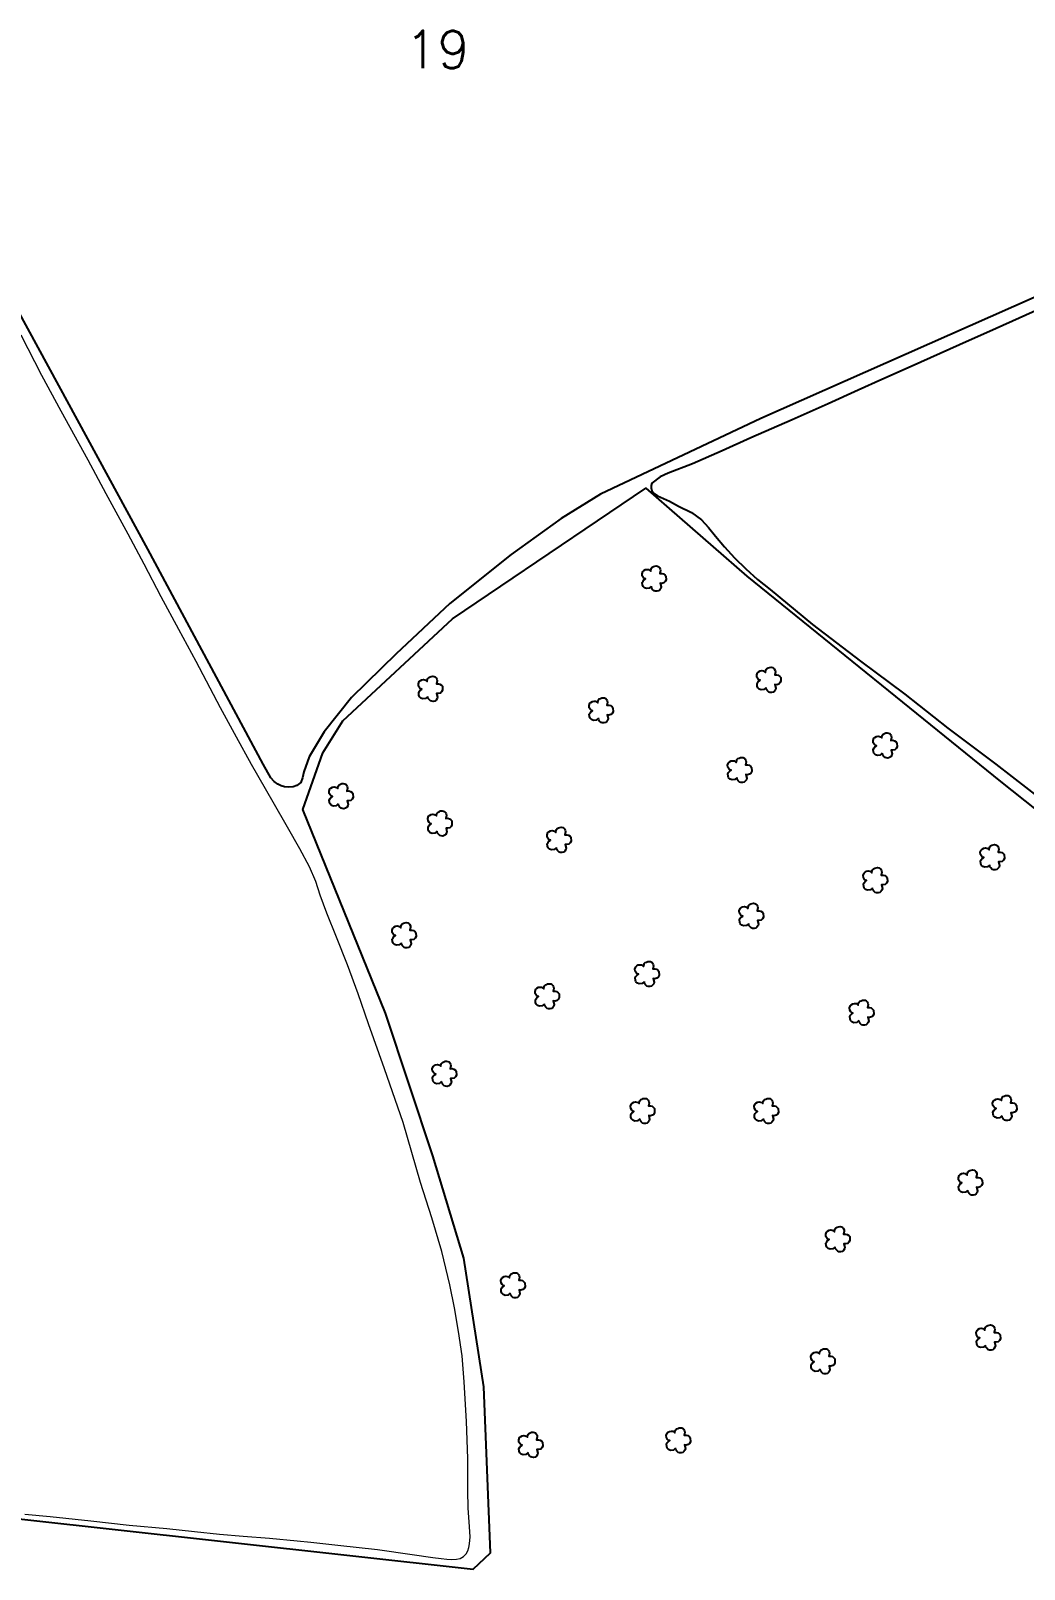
# Model space of a CAD drawing. Extents: x 734247 to 737397, y 7818810 to 7823265.
# Drawn here: x 735815 to 736332, y 7820164 to 7820964 of the extents above; entities that cross this region are included whole.
import ezdxf
from ezdxf.enums import TextEntityAlignment as Align

# ---------------------------------------------------------------- set-up
doc = ezdxf.new("R2010")
doc.units = 0
doc.header["$MEASUREMENT"] = 0
doc.linetypes.add('CONTINUO', pattern=[0])
for name, color, linetype in [('0114000129', 1, 'Continuous'), ('0114000129007', 5, 'Continuous'), ('0114000129011', 5, 'Continuous'), ('0114000129019', 5, 'Continuous'), ('_SIMBOLO ARVORE', 118, 'Continuous'), ('TEXTO_NUN_TAL', 7, 'Continuous')]:
    doc.layers.add(name, color=color, linetype=linetype)
doc.styles.add('Simplex', font='simplex.shx')

msp = doc.modelspace()

# ---------------------------------------------------------------- linework, layer by layer
at = {"layer": '0114000129'}
msp.add_lwpolyline([(735784.99, 7820192.68), (735852.66, 7820185.09), (736045.08, 7820163.82), (736054.08, 7820172.35), (736050.61, 7820258.63), (736040.16, 7820325.57), (736024.02, 7820378.75), (735999.42, 7820452.95), (735956.4, 7820558.77), (735966.92, 7820588.16), (735977.28, 7820604.89), (736034.27, 7820657.85), (736134.78, 7820725.79), (736187.38, 7820679.99), (736319.28, 7820573.27), (736494.8, 7820434.01)], dxfattribs=at)
at = {"layer": '0114000129007'}
msp.add_lwpolyline([(736353.01, 7820824.9), (736317.12, 7820808.89), (736297.93, 7820800.33), (736272.77, 7820789), (736257.56, 7820782.26), (736245.24, 7820776.76), (736229.64, 7820769.67), (736211, 7820761.39), (736189.47, 7820752.03), (736174.48, 7820745.14), (736159.07, 7820738.53), (736146.51, 7820733.55), (736142.27, 7820731.79), (736137.99, 7820728.5), (736137.58, 7820727.19), (736137.59, 7820725.91), (736137.92, 7820724.47), (736139.11, 7820723.1), (736140.83, 7820721.86), (736147.23, 7820719), (736151.91, 7820716.49), (736158.64, 7820713.14), (736163.71, 7820709.32), (736167.46, 7820705.44), (736171.11, 7820700.89), (736175.67, 7820695.35), (736180.96, 7820689.56), (736186.78, 7820683.95), (736192.92, 7820678.42), (736199.51, 7820673.17), (736221.47, 7820654.98), (736246.42, 7820635.9), (736269.51, 7820618.75), (736291.93, 7820601.07), (736316.92, 7820582.42), (736342.43, 7820562.57)], dxfattribs=at)
at = {"layer": '0114000129011', "lineweight": 0}
msp.add_lwpolyline([(735811.89, 7820192.46), (735824.99, 7820191.19), (735846.21, 7820188.96), (735866.13, 7820186.79), (735885.72, 7820184.97), (735900.16, 7820183.41), (735913.16, 7820182.06), (735925.47, 7820181.07), (735939.06, 7820179.93), (735953.48, 7820178.66), (735960.66, 7820177.84), (735974.61, 7820176.4), (735995.34, 7820174.11), (736013.33, 7820171.47), (736024.06, 7820169.99), (736028.33, 7820169.37), (736031.42, 7820168.98), (736033.99, 7820168.85), (736036.38, 7820168.98), (736038.29, 7820169.48), (736039.98, 7820170.44), (736041.36, 7820171.82), (736042.35, 7820173.35), (736042.85, 7820175.11), (736043.16, 7820176.95), (736043.52, 7820180.65), (736042.99, 7820188.45), (736042.4, 7820195.59), (736042.27, 7820204.74), (736042.3, 7820221.35), (736041.6, 7820240.68), (736040.35, 7820261.17), (736039.25, 7820274.79), (736037.46, 7820287.48), (736035.29, 7820299.78), (736032.86, 7820311.69), (736028.71, 7820328.93), (736023.48, 7820346.54), (736017.62, 7820364.81), (736008.62, 7820396.09), (735998.84, 7820424.01), (735990.68, 7820447.32), (735985.21, 7820462.95), (735979.64, 7820478.07), (735974.01, 7820492.37), (735968.98, 7820504.88), (735965.46, 7820514.2), (735963.17, 7820521.39), (735959.93, 7820529.05), (735954.86, 7820538.39), (735948.52, 7820549.56), (735941.03, 7820562.55), (735929.77, 7820582.08), (735921.91, 7820596.42), (735913.7, 7820611.6), (735901.01, 7820635.71), (735891.9, 7820652.41), (735882.71, 7820669.35), (735873.98, 7820686.23), (735865.61, 7820701.84), (735854.17, 7820722.81), (735844.84, 7820740.41), (735830.69, 7820765.82), (735820.79, 7820784.41), (735810, 7820805.27)], dxfattribs=at)
at = {"layer": '0114000129019', "elevation": 635.03}
msp.add_lwpolyline([(736401.82, 7820853.68), (736194.61, 7820762), (736111.19, 7820722.75), (736090.77, 7820710.02), (736064.75, 7820691.37), (736032.95, 7820665.87), (736004.98, 7820639.69), (735981.76, 7820616.96), (735967.56, 7820599.08), (735959.77, 7820586.23), (735957.03, 7820578.27), (735956.33, 7820575.22), (735955.34, 7820572.83), (735953.41, 7820571.2), (735951.35, 7820570.56), (735949.03, 7820570.33), (735947, 7820570.56), (735945.26, 7820571), (735943.41, 7820571.92), (735941.59, 7820573.34), (735939.84, 7820575.24), (735935.87, 7820582.37), (735875.9, 7820694.02), (735792.72, 7820846.4)], dxfattribs=at)
at = {"layer": '_SIMBOLO ARVORE', "linetype": 'CONTINUO'}
for points in [[(736137.69, 7820674.74, 0), (736136.56, 7820673.79, 0), (736135.12, 7820673.62, 0), (736134.09, 7820674.02, 0), (736133.37, 7820674.74, 0), (736133.07, 7820675.55, 0), (736132.98, 7820676.76, 0), (736133.38, 7820677.53, 0), (736133.79, 7820678.09, 0), (736134.62, 7820678.65, 0), (736134.09, 7820678.82, 0), (736133.57, 7820679.25, 0), (736132.96, 7820680.22, 0), (736132.85, 7820681.36, 0), (736133.29, 7820682.56, 0), (736133.75, 7820682.99, 0), (736134.6, 7820683.5, 0), (736135.49, 7820683.62, 0), (736136.2, 7820683.52, 0), (736136.76, 7820683.26, 0), (736137.37, 7820682.71, 0), (736137.56, 7820683.76, 0), (736137.71, 7820684.18, 0), (736138.17, 7820684.76, 0), (736138.86, 7820685.01, 0), (736139.52, 7820685.31, 0), (736140.27, 7820685.38, 0), (736140.98, 7820685.27, 0), (736141.56, 7820684.97, 0), (736141.99, 7820684.51, 0), (736142.36, 7820683.77, 0), (736142.51, 7820682.94, 0), (736142.17, 7820681.47, 0), (736143.2, 7820681.49, 0), (736144.05, 7820681.29, 0), (736144.85, 7820680.65, 0), (736145.3, 7820680.14, 0), (736145.42, 7820678.12, 0), (736144.92, 7820677.22, 0), (736144.26, 7820676.61, 0), (736143.23, 7820676.34, 0), (736142.32, 7820676.42, 0), (736142.8, 7820674.53, 0), (736142.58, 7820673.72, 0), (736142.04, 7820672.96, 0), (736141.43, 7820672.48, 0), (736140.58, 7820672.27, 0), (736139.73, 7820672.32, 0), (736139.1, 7820672.5, 0), (736138.37, 7820673.21, 0), (736137.88, 7820673.86, 0), (736137.73, 7820674.84, 0)], [(736197.38, 7820622.06, 0), (736196.24, 7820621.11, 0), (736194.8, 7820620.95, 0), (736193.78, 7820621.35, 0), (736193.05, 7820622.06, 0), (736192.75, 7820622.88, 0), (736192.67, 7820624.09, 0), (736193.06, 7820624.85, 0), (736193.48, 7820625.42, 0), (736194.3, 7820625.98, 0), (736193.78, 7820626.15, 0), (736193.26, 7820626.58, 0), (736192.65, 7820627.54, 0), (736192.53, 7820628.69, 0), (736192.98, 7820629.88, 0), (736193.44, 7820630.31, 0), (736194.28, 7820630.83, 0), (736195.17, 7820630.95, 0), (736195.88, 7820630.85, 0), (736196.44, 7820630.59, 0), (736197.06, 7820630.04, 0), (736197.24, 7820631.09, 0), (736197.4, 7820631.5, 0), (736197.86, 7820632.09, 0), (736198.54, 7820632.34, 0), (736199.21, 7820632.63, 0), (736199.96, 7820632.7, 0), (736200.67, 7820632.6, 0), (736201.25, 7820632.3, 0), (736201.67, 7820631.83, 0), (736202.05, 7820631.09, 0), (736202.2, 7820630.27, 0), (736201.86, 7820628.8, 0), (736202.88, 7820628.82, 0), (736203.73, 7820628.61, 0), (736204.54, 7820627.98, 0), (736204.98, 7820627.47, 0), (736205.1, 7820625.45, 0), (736204.61, 7820624.54, 0), (736203.95, 7820623.94, 0), (736202.91, 7820623.66, 0), (736202, 7820623.74, 0), (736202.49, 7820621.85, 0), (736202.27, 7820621.05, 0), (736201.72, 7820620.28, 0), (736201.12, 7820619.8, 0), (736200.27, 7820619.59, 0), (736199.42, 7820619.65, 0), (736198.78, 7820619.83, 0), (736198.06, 7820620.54, 0), (736197.56, 7820621.18, 0), (736197.41, 7820622.16, 0)], [(736021.42, 7820617.42, 0), (736020.29, 7820616.47, 0), (736018.85, 7820616.3, 0), (736017.82, 7820616.7, 0), (736017.1, 7820617.41, 0), (736016.8, 7820618.23, 0), (736016.71, 7820619.44, 0), (736017.11, 7820620.21, 0), (736017.52, 7820620.77, 0), (736018.35, 7820621.33, 0), (736017.82, 7820621.5, 0), (736017.3, 7820621.93, 0), (736016.69, 7820622.89, 0), (736016.58, 7820624.04, 0), (736017.02, 7820625.24, 0), (736017.49, 7820625.66, 0), (736018.33, 7820626.18, 0), (736019.22, 7820626.3, 0), (736019.93, 7820626.2, 0), (736020.49, 7820625.94, 0), (736021.1, 7820625.39, 0), (736021.29, 7820626.44, 0), (736021.44, 7820626.86, 0), (736021.9, 7820627.44, 0), (736022.59, 7820627.69, 0), (736023.25, 7820627.99, 0), (736024.01, 7820628.05, 0), (736024.71, 7820627.95, 0), (736025.29, 7820627.65, 0), (736025.72, 7820627.19, 0), (736026.1, 7820626.44, 0), (736026.24, 7820625.62, 0), (736025.9, 7820624.15, 0), (736026.93, 7820624.17, 0), (736027.78, 7820623.96, 0), (736028.58, 7820623.33, 0), (736029.03, 7820622.82, 0), (736029.15, 7820620.8, 0), (736028.65, 7820619.89, 0), (736027.99, 7820619.29, 0), (736026.96, 7820619.01, 0), (736026.05, 7820619.09, 0), (736026.53, 7820617.21, 0), (736026.31, 7820616.4, 0), (736025.77, 7820615.63, 0), (736025.17, 7820615.16, 0), (736024.31, 7820614.95, 0), (736023.47, 7820615, 0), (736022.83, 7820615.18, 0), (736022.1, 7820615.89, 0), (736021.61, 7820616.54, 0), (736021.46, 7820617.51, 0)], [(736110.14, 7820606.23, 0), (736109.01, 7820605.28, 0), (736107.57, 7820605.11, 0), (736106.54, 7820605.51, 0), (736105.82, 7820606.22, 0), (736105.52, 7820607.04, 0), (736105.43, 7820608.25, 0), (736105.83, 7820609.02, 0), (736106.24, 7820609.58, 0), (736107.07, 7820610.14, 0), (736106.54, 7820610.31, 0), (736106.02, 7820610.74, 0), (736105.41, 7820611.7, 0), (736105.3, 7820612.85, 0), (736105.74, 7820614.05, 0), (736106.2, 7820614.47, 0), (736107.05, 7820614.99, 0), (736107.94, 7820615.11, 0), (736108.65, 7820615.01, 0), (736109.21, 7820614.75, 0), (736109.82, 7820614.2, 0), (736110.01, 7820615.25, 0), (736110.16, 7820615.67, 0), (736110.62, 7820616.25, 0), (736111.31, 7820616.5, 0), (736111.97, 7820616.8, 0), (736112.72, 7820616.86, 0), (736113.43, 7820616.76, 0), (736114.01, 7820616.46, 0), (736114.44, 7820616, 0), (736114.81, 7820615.25, 0), (736114.96, 7820614.43, 0), (736114.62, 7820612.96, 0), (736115.65, 7820612.98, 0), (736116.5, 7820612.77, 0), (736117.3, 7820612.14, 0), (736117.75, 7820611.63, 0), (736117.87, 7820609.61, 0), (736117.37, 7820608.7, 0), (736116.71, 7820608.1, 0), (736115.68, 7820607.82, 0), (736114.77, 7820607.9, 0), (736115.25, 7820606.02, 0), (736115.03, 7820605.21, 0), (736114.48, 7820604.44, 0), (736113.88, 7820603.97, 0), (736113.03, 7820603.76, 0), (736112.18, 7820603.81, 0), (736111.55, 7820603.99, 0), (736110.82, 7820604.7, 0), (736110.33, 7820605.35, 0), (736110.18, 7820606.32, 0)], [(736257.84, 7820587.98, 0), (736256.7, 7820587.03, 0), (736255.26, 7820586.86, 0), (736254.24, 7820587.26, 0), (736253.51, 7820587.98, 0), (736253.21, 7820588.8, 0), (736253.13, 7820590.01, 0), (736253.52, 7820590.77, 0), (736253.94, 7820591.34, 0), (736254.76, 7820591.9, 0), (736254.24, 7820592.07, 0), (736253.72, 7820592.49, 0), (736253.11, 7820593.46, 0), (736253, 7820594.61, 0), (736253.44, 7820595.8, 0), (736253.9, 7820596.23, 0), (736254.75, 7820596.74, 0), (736255.63, 7820596.86, 0), (736256.34, 7820596.76, 0), (736256.9, 7820596.5, 0), (736257.52, 7820595.95, 0), (736257.7, 7820597, 0), (736257.86, 7820597.42, 0), (736258.32, 7820598, 0), (736259, 7820598.25, 0), (736259.67, 7820598.55, 0), (736260.42, 7820598.62, 0), (736261.13, 7820598.52, 0), (736261.71, 7820598.21, 0), (736262.13, 7820597.75, 0), (736262.51, 7820597.01, 0), (736262.66, 7820596.19, 0), (736262.32, 7820594.72, 0), (736263.34, 7820594.73, 0), (736264.2, 7820594.53, 0), (736265, 7820593.89, 0), (736265.44, 7820593.39, 0), (736265.56, 7820591.36, 0), (736265.07, 7820590.46, 0), (736264.41, 7820589.86, 0), (736263.37, 7820589.58, 0), (736262.46, 7820589.66, 0), (736262.95, 7820587.77, 0), (736262.73, 7820586.97, 0), (736262.18, 7820586.2, 0), (736261.58, 7820585.72, 0), (736260.73, 7820585.51, 0), (736259.88, 7820585.56, 0), (736259.24, 7820585.74, 0), (736258.52, 7820586.46, 0), (736258.02, 7820587.1, 0), (736257.87, 7820588.08, 0)], [(736182.23, 7820575.24, 0), (736181.09, 7820574.29, 0), (736179.66, 7820574.13, 0), (736178.63, 7820574.52, 0), (736177.9, 7820575.24, 0), (736177.6, 7820576.06, 0), (736177.52, 7820577.27, 0), (736177.91, 7820578.03, 0), (736178.33, 7820578.6, 0), (736179.16, 7820579.16, 0), (736178.63, 7820579.33, 0), (736178.11, 7820579.76, 0), (736177.5, 7820580.72, 0), (736177.39, 7820581.87, 0), (736177.83, 7820583.06, 0), (736178.29, 7820583.49, 0), (736179.14, 7820584.01, 0), (736180.02, 7820584.12, 0), (736180.73, 7820584.02, 0), (736181.29, 7820583.76, 0), (736181.91, 7820583.21, 0), (736182.09, 7820584.26, 0), (736182.25, 7820584.68, 0), (736182.71, 7820585.26, 0), (736183.39, 7820585.51, 0), (736184.06, 7820585.81, 0), (736184.81, 7820585.88, 0), (736185.52, 7820585.78, 0), (736186.1, 7820585.47, 0), (736186.53, 7820585.01, 0), (736186.9, 7820584.27, 0), (736187.05, 7820583.45, 0), (736186.71, 7820581.98, 0), (736187.74, 7820581.99, 0), (736188.59, 7820581.79, 0), (736189.39, 7820581.15, 0), (736189.83, 7820580.65, 0), (736189.95, 7820578.62, 0), (736189.46, 7820577.72, 0), (736188.8, 7820577.12, 0), (736187.76, 7820576.84, 0), (736186.85, 7820576.92, 0), (736187.34, 7820575.03, 0), (736187.12, 7820574.23, 0), (736186.57, 7820573.46, 0), (736185.97, 7820572.98, 0), (736185.12, 7820572.77, 0), (736184.27, 7820572.82, 0), (736183.64, 7820573, 0), (736182.91, 7820573.72, 0), (736182.41, 7820574.36, 0), (736182.26, 7820575.34, 0)], [(735974.91, 7820561.64, 0), (735973.78, 7820560.69, 0), (735972.34, 7820560.53, 0), (735971.32, 7820560.93, 0), (735970.59, 7820561.64, 0), (735970.29, 7820562.46, 0), (735970.21, 7820563.67, 0), (735970.6, 7820564.43, 0), (735971.01, 7820565, 0), (735971.84, 7820565.56, 0), (735971.31, 7820565.73, 0), (735970.79, 7820566.16, 0), (735970.18, 7820567.12, 0), (735970.07, 7820568.27, 0), (735970.51, 7820569.46, 0), (735970.98, 7820569.89, 0), (735971.82, 7820570.41, 0), (735972.71, 7820570.53, 0), (735973.42, 7820570.42, 0), (735973.98, 7820570.17, 0), (735974.6, 7820569.62, 0), (735974.78, 7820570.67, 0), (735974.94, 7820571.08, 0), (735975.4, 7820571.67, 0), (735976.08, 7820571.92, 0), (735976.75, 7820572.21, 0), (735977.5, 7820572.28, 0), (735978.21, 7820572.18, 0), (735978.78, 7820571.88, 0), (735979.21, 7820571.41, 0), (735979.59, 7820570.67, 0), (735979.73, 7820569.85, 0), (735979.39, 7820568.38, 0), (735980.42, 7820568.4, 0), (735981.27, 7820568.19, 0), (735982.07, 7820567.56, 0), (735982.52, 7820567.05, 0), (735982.64, 7820565.03, 0), (735982.14, 7820564.12, 0), (735981.49, 7820563.52, 0), (735980.45, 7820563.24, 0), (735979.54, 7820563.32, 0), (735980.03, 7820561.43, 0), (735979.8, 7820560.63, 0), (735979.26, 7820559.86, 0), (735978.66, 7820559.38, 0), (735977.8, 7820559.17, 0), (735976.96, 7820559.22, 0), (735976.32, 7820559.41, 0), (735975.59, 7820560.12, 0), (735975.1, 7820560.76, 0), (735974.95, 7820561.74, 0)], [(736026.29, 7820547.43, 0), (736025.16, 7820546.48, 0), (736023.72, 7820546.32, 0), (736022.69, 7820546.72, 0), (736021.97, 7820547.43, 0), (736021.66, 7820548.25, 0), (736021.58, 7820549.46, 0), (736021.98, 7820550.22, 0), (736022.39, 7820550.79, 0), (736023.22, 7820551.35, 0), (736022.69, 7820551.52, 0), (736022.17, 7820551.95, 0), (736021.56, 7820552.91, 0), (736021.45, 7820554.06, 0), (736021.89, 7820555.25, 0), (736022.35, 7820555.68, 0), (736023.2, 7820556.2, 0), (736024.09, 7820556.32, 0), (736024.8, 7820556.21, 0), (736025.36, 7820555.95, 0), (736025.97, 7820555.41, 0), (736026.16, 7820556.45, 0), (736026.31, 7820556.87, 0), (736026.77, 7820557.45, 0), (736027.46, 7820557.71, 0), (736028.12, 7820558, 0), (736028.87, 7820558.07, 0), (736029.58, 7820557.97, 0), (736030.16, 7820557.66, 0), (736030.59, 7820557.2, 0), (736030.96, 7820556.46, 0), (736031.11, 7820555.64, 0), (736030.77, 7820554.17, 0), (736031.8, 7820554.19, 0), (736032.65, 7820553.98, 0), (736033.45, 7820553.35, 0), (736033.9, 7820552.84, 0), (736034.02, 7820550.82, 0), (736033.52, 7820549.91, 0), (736032.86, 7820549.31, 0), (736031.83, 7820549.03, 0), (736030.92, 7820549.11, 0), (736031.4, 7820547.22, 0), (736031.18, 7820546.42, 0), (736030.63, 7820545.65, 0), (736030.03, 7820545.17, 0), (736029.18, 7820544.96, 0), (736028.33, 7820545.01, 0), (736027.7, 7820545.19, 0), (736026.97, 7820545.91, 0), (736026.48, 7820546.55, 0), (736026.32, 7820547.53, 0)], [(736088.3, 7820538.91, 0), (736087.17, 7820537.96, 0), (736085.73, 7820537.8, 0), (736084.7, 7820538.19, 0), (736083.98, 7820538.91, 0), (736083.68, 7820539.73, 0), (736083.59, 7820540.94, 0), (736083.99, 7820541.7, 0), (736084.4, 7820542.27, 0), (736085.23, 7820542.83, 0), (736084.7, 7820543, 0), (736084.18, 7820543.43, 0), (736083.57, 7820544.39, 0), (736083.46, 7820545.54, 0), (736083.9, 7820546.73, 0), (736084.36, 7820547.16, 0), (736085.21, 7820547.68, 0), (736086.1, 7820547.79, 0), (736086.81, 7820547.69, 0), (736087.37, 7820547.43, 0), (736087.98, 7820546.88, 0), (736088.17, 7820547.93, 0), (736088.32, 7820548.35, 0), (736088.78, 7820548.93, 0), (736089.47, 7820549.18, 0), (736090.13, 7820549.48, 0), (736090.88, 7820549.55, 0), (736091.59, 7820549.45, 0), (736092.17, 7820549.14, 0), (736092.6, 7820548.68, 0), (736092.97, 7820547.94, 0), (736093.12, 7820547.12, 0), (736092.78, 7820545.65, 0), (736093.81, 7820545.66, 0), (736094.66, 7820545.46, 0), (736095.46, 7820544.82, 0), (736095.91, 7820544.32, 0), (736096.03, 7820542.29, 0), (736095.53, 7820541.39, 0), (736094.87, 7820540.79, 0), (736093.84, 7820540.51, 0), (736092.93, 7820540.59, 0), (736093.41, 7820538.7, 0), (736093.19, 7820537.9, 0), (736092.64, 7820537.13, 0), (736092.04, 7820536.65, 0), (736091.19, 7820536.44, 0), (736090.34, 7820536.49, 0), (736089.71, 7820536.67, 0), (736088.98, 7820537.39, 0), (736088.49, 7820538.03, 0), (736088.34, 7820539.01, 0)], [(736313.64, 7820529.89, 0), (736312.51, 7820528.93, 0), (736311.07, 7820528.77, 0), (736310.05, 7820529.17, 0), (736309.32, 7820529.88, 0), (736309.02, 7820530.7, 0), (736308.94, 7820531.91, 0), (736309.33, 7820532.67, 0), (736309.74, 7820533.24, 0), (736310.57, 7820533.8, 0), (736310.05, 7820533.97, 0), (736309.53, 7820534.4, 0), (736308.91, 7820535.36, 0), (736308.8, 7820536.51, 0), (736309.25, 7820537.7, 0), (736309.71, 7820538.13, 0), (736310.55, 7820538.65, 0), (736311.44, 7820538.77, 0), (736312.15, 7820538.67, 0), (736312.71, 7820538.41, 0), (736313.33, 7820537.86, 0), (736313.51, 7820538.91, 0), (736313.67, 7820539.32, 0), (736314.13, 7820539.91, 0), (736314.81, 7820540.16, 0), (736315.48, 7820540.45, 0), (736316.23, 7820540.52, 0), (736316.94, 7820540.42, 0), (736317.52, 7820540.12, 0), (736317.94, 7820539.65, 0), (736318.32, 7820538.91, 0), (736318.47, 7820538.09, 0), (736318.13, 7820536.62, 0), (736319.15, 7820536.64, 0), (736320, 7820536.43, 0), (736320.81, 7820535.8, 0), (736321.25, 7820535.29, 0), (736321.37, 7820533.27, 0), (736320.88, 7820532.36, 0), (736320.22, 7820531.76, 0), (736319.18, 7820531.48, 0), (736318.27, 7820531.56, 0), (736318.76, 7820529.68, 0), (736318.54, 7820528.87, 0), (736317.99, 7820528.1, 0), (736317.39, 7820527.62, 0), (736316.54, 7820527.41, 0), (736315.69, 7820527.47, 0), (736315.05, 7820527.65, 0), (736314.33, 7820528.36, 0), (736313.83, 7820529, 0), (736313.68, 7820529.98, 0)], [(736252.76, 7820517.92, 0), (736251.63, 7820516.97, 0), (736250.19, 7820516.8, 0), (736249.17, 7820517.2, 0), (736248.44, 7820517.92, 0), (736248.14, 7820518.74, 0), (736248.06, 7820519.95, 0), (736248.45, 7820520.71, 0), (736248.86, 7820521.27, 0), (736249.69, 7820521.84, 0), (736249.16, 7820522, 0), (736248.65, 7820522.43, 0), (736248.03, 7820523.4, 0), (736247.92, 7820524.54, 0), (736248.36, 7820525.74, 0), (736248.83, 7820526.17, 0), (736249.67, 7820526.68, 0), (736250.56, 7820526.8, 0), (736251.27, 7820526.7, 0), (736251.83, 7820526.44, 0), (736252.45, 7820525.89, 0), (736252.63, 7820526.94, 0), (736252.79, 7820527.36, 0), (736253.25, 7820527.94, 0), (736253.93, 7820528.19, 0), (736254.6, 7820528.49, 0), (736255.35, 7820528.56, 0), (736256.06, 7820528.46, 0), (736256.63, 7820528.15, 0), (736257.06, 7820527.69, 0), (736257.44, 7820526.95, 0), (736257.58, 7820526.12, 0), (736257.24, 7820524.66, 0), (736258.27, 7820524.67, 0), (736259.12, 7820524.47, 0), (736259.93, 7820523.83, 0), (736260.37, 7820523.32, 0), (736260.49, 7820521.3, 0), (736259.99, 7820520.4, 0), (736259.34, 7820519.8, 0), (736258.3, 7820519.52, 0), (736257.39, 7820519.6, 0), (736257.88, 7820517.71, 0), (736257.65, 7820516.91, 0), (736257.11, 7820516.14, 0), (736256.51, 7820515.66, 0), (736255.65, 7820515.45, 0), (736254.81, 7820515.5, 0), (736254.17, 7820515.68, 0), (736253.45, 7820516.4, 0), (736252.95, 7820517.04, 0), (736252.8, 7820518.02, 0)], [(736188.29, 7820499.41, 0), (736187.16, 7820498.46, 0), (736185.72, 7820498.29, 0), (736184.7, 7820498.69, 0), (736183.97, 7820499.4, 0), (736183.67, 7820500.22, 0), (736183.59, 7820501.43, 0), (736183.98, 7820502.2, 0), (736184.39, 7820502.76, 0), (736185.22, 7820503.32, 0), (736184.69, 7820503.49, 0), (736184.17, 7820503.92, 0), (736183.56, 7820504.88, 0), (736183.45, 7820506.03, 0), (736183.89, 7820507.23, 0), (736184.36, 7820507.65, 0), (736185.2, 7820508.17, 0), (736186.09, 7820508.29, 0), (736186.8, 7820508.19, 0), (736187.36, 7820507.93, 0), (736187.97, 7820507.38, 0), (736188.16, 7820508.43, 0), (736188.32, 7820508.85, 0), (736188.77, 7820509.43, 0), (736189.46, 7820509.68, 0), (736190.13, 7820509.98, 0), (736190.88, 7820510.04, 0), (736191.59, 7820509.94, 0), (736192.16, 7820509.64, 0), (736192.59, 7820509.18, 0), (736192.97, 7820508.43, 0), (736193.11, 7820507.61, 0), (736192.77, 7820506.14, 0), (736193.8, 7820506.16, 0), (736194.65, 7820505.95, 0), (736195.45, 7820505.32, 0), (736195.9, 7820504.81, 0), (736196.02, 7820502.79, 0), (736195.52, 7820501.88, 0), (736194.86, 7820501.28, 0), (736193.83, 7820501, 0), (736192.92, 7820501.08, 0), (736193.4, 7820499.2, 0), (736193.18, 7820498.39, 0), (736192.64, 7820497.62, 0), (736192.04, 7820497.15, 0), (736191.18, 7820496.94, 0), (736190.34, 7820496.99, 0), (736189.7, 7820497.17, 0), (736188.97, 7820497.88, 0), (736188.48, 7820498.53, 0), (736188.33, 7820499.5, 0)], [(736007.69, 7820489.34, 0), (736006.55, 7820488.39, 0), (736005.12, 7820488.22, 0), (736004.09, 7820488.62, 0), (736003.36, 7820489.33, 0), (736003.06, 7820490.15, 0), (736002.98, 7820491.36, 0), (736003.37, 7820492.13, 0), (736003.79, 7820492.69, 0), (736004.61, 7820493.25, 0), (736004.09, 7820493.42, 0), (736003.57, 7820493.85, 0), (736002.96, 7820494.81, 0), (736002.85, 7820495.96, 0), (736003.29, 7820497.16, 0), (736003.75, 7820497.58, 0), (736004.6, 7820498.1, 0), (736005.48, 7820498.22, 0), (736006.19, 7820498.12, 0), (736006.75, 7820497.86, 0), (736007.37, 7820497.31, 0), (736007.55, 7820498.36, 0), (736007.71, 7820498.78, 0), (736008.17, 7820499.36, 0), (736008.85, 7820499.61, 0), (736009.52, 7820499.91, 0), (736010.27, 7820499.97, 0), (736010.98, 7820499.87, 0), (736011.56, 7820499.57, 0), (736011.99, 7820499.11, 0), (736012.36, 7820498.36, 0), (736012.51, 7820497.54, 0), (736012.17, 7820496.07, 0), (736013.2, 7820496.09, 0), (736014.05, 7820495.88, 0), (736014.85, 7820495.25, 0), (736015.29, 7820494.74, 0), (736015.41, 7820492.72, 0), (736014.92, 7820491.81, 0), (736014.26, 7820491.21, 0), (736013.22, 7820490.93, 0), (736012.31, 7820491.01, 0), (736012.8, 7820489.13, 0), (736012.58, 7820488.32, 0), (736012.03, 7820487.55, 0), (736011.43, 7820487.08, 0), (736010.58, 7820486.87, 0), (736009.73, 7820486.92, 0), (736009.1, 7820487.1, 0), (736008.37, 7820487.81, 0), (736007.87, 7820488.46, 0), (736007.72, 7820489.43, 0)], [(736134.03, 7820469.2, 0), (736132.9, 7820468.25, 0), (736131.46, 7820468.08, 0), (736130.44, 7820468.48, 0), (736129.71, 7820469.19, 0), (736129.41, 7820470.01, 0), (736129.33, 7820471.22, 0), (736129.72, 7820471.99, 0), (736130.13, 7820472.55, 0), (736130.96, 7820473.11, 0), (736130.43, 7820473.28, 0), (736129.91, 7820473.71, 0), (736129.3, 7820474.67, 0), (736129.19, 7820475.82, 0), (736129.63, 7820477.02, 0), (736130.1, 7820477.44, 0), (736130.94, 7820477.96, 0), (736131.83, 7820478.08, 0), (736132.54, 7820477.98, 0), (736133.1, 7820477.72, 0), (736133.71, 7820477.17, 0), (736133.9, 7820478.22, 0), (736134.06, 7820478.64, 0), (736134.52, 7820479.22, 0), (736135.2, 7820479.47, 0), (736135.87, 7820479.77, 0), (736136.62, 7820479.83, 0), (736137.33, 7820479.73, 0), (736137.9, 7820479.43, 0), (736138.33, 7820478.97, 0), (736138.71, 7820478.22, 0), (736138.85, 7820477.4, 0), (736138.51, 7820475.93, 0), (736139.54, 7820475.95, 0), (736140.39, 7820475.74, 0), (736141.19, 7820475.11, 0), (736141.64, 7820474.6, 0), (736141.76, 7820472.58, 0), (736141.26, 7820471.67, 0), (736140.61, 7820471.07, 0), (736139.57, 7820470.79, 0), (736138.66, 7820470.87, 0), (736139.15, 7820468.99, 0), (736138.92, 7820468.18, 0), (736138.38, 7820467.41, 0), (736137.78, 7820466.94, 0), (736136.92, 7820466.73, 0), (736136.08, 7820466.78, 0), (736135.44, 7820466.96, 0), (736134.71, 7820467.67, 0), (736134.22, 7820468.32, 0), (736134.07, 7820469.29, 0)], [(736082.1, 7820457.58, 0), (736080.97, 7820456.63, 0), (736079.53, 7820456.46, 0), (736078.5, 7820456.86, 0), (736077.77, 7820457.57, 0), (736077.47, 7820458.39, 0), (736077.39, 7820459.6, 0), (736077.79, 7820460.37, 0), (736078.2, 7820460.93, 0), (736079.03, 7820461.49, 0), (736078.5, 7820461.66, 0), (736077.98, 7820462.09, 0), (736077.37, 7820463.05, 0), (736077.26, 7820464.2, 0), (736077.7, 7820465.4, 0), (736078.16, 7820465.82, 0), (736079.01, 7820466.34, 0), (736079.9, 7820466.46, 0), (736080.61, 7820466.36, 0), (736081.17, 7820466.1, 0), (736081.78, 7820465.55, 0), (736081.97, 7820466.6, 0), (736082.12, 7820467.02, 0), (736082.58, 7820467.6, 0), (736083.27, 7820467.85, 0), (736083.93, 7820468.15, 0), (736084.68, 7820468.21, 0), (736085.39, 7820468.11, 0), (736085.97, 7820467.81, 0), (736086.4, 7820467.35, 0), (736086.77, 7820466.61, 0), (736086.92, 7820465.78, 0), (736086.58, 7820464.31, 0), (736087.61, 7820464.33, 0), (736088.46, 7820464.12, 0), (736089.26, 7820463.49, 0), (736089.71, 7820462.98, 0), (736089.83, 7820460.96, 0), (736089.33, 7820460.05, 0), (736088.67, 7820459.45, 0), (736087.64, 7820459.18, 0), (736086.73, 7820459.26, 0), (736087.21, 7820457.37, 0), (736086.99, 7820456.56, 0), (736086.44, 7820455.79, 0), (736085.84, 7820455.32, 0), (736084.99, 7820455.11, 0), (736084.14, 7820455.16, 0), (736083.51, 7820455.34, 0), (736082.78, 7820456.05, 0), (736082.29, 7820456.7, 0), (736082.13, 7820457.67, 0)], [(736245.65, 7820449.06, 0), (736244.52, 7820448.11, 0), (736243.08, 7820447.94, 0), (736242.05, 7820448.34, 0), (736241.33, 7820449.05, 0), (736241.03, 7820449.87, 0), (736240.95, 7820451.08, 0), (736241.34, 7820451.85, 0), (736241.75, 7820452.41, 0), (736242.58, 7820452.97, 0), (736242.05, 7820453.14, 0), (736241.53, 7820453.57, 0), (736240.92, 7820454.53, 0), (736240.81, 7820455.68, 0), (736241.25, 7820456.87, 0), (736241.72, 7820457.3, 0), (736242.56, 7820457.82, 0), (736243.45, 7820457.94, 0), (736244.16, 7820457.84, 0), (736244.72, 7820457.58, 0), (736245.33, 7820457.03, 0), (736245.52, 7820458.08, 0), (736245.67, 7820458.5, 0), (736246.13, 7820459.08, 0), (736246.82, 7820459.33, 0), (736247.48, 7820459.63, 0), (736248.24, 7820459.69, 0), (736248.95, 7820459.59, 0), (736249.52, 7820459.29, 0), (736249.95, 7820458.83, 0), (736250.33, 7820458.08, 0), (736250.47, 7820457.26, 0), (736250.13, 7820455.79, 0), (736251.16, 7820455.81, 0), (736252.01, 7820455.6, 0), (736252.81, 7820454.97, 0), (736253.26, 7820454.46, 0), (736253.38, 7820452.44, 0), (736252.88, 7820451.53, 0), (736252.22, 7820450.93, 0), (736251.19, 7820450.65, 0), (736250.28, 7820450.73, 0), (736250.76, 7820448.85, 0), (736250.54, 7820448.04, 0), (736250, 7820447.27, 0), (736249.4, 7820446.8, 0), (736248.54, 7820446.59, 0), (736247.7, 7820446.64, 0), (736247.06, 7820446.82, 0), (736246.33, 7820447.53, 0), (736245.84, 7820448.18, 0), (736245.69, 7820449.15, 0)], [(736028.61, 7820417.3, 0), (736027.48, 7820416.35, 0), (736026.04, 7820416.18, 0), (736025.02, 7820416.58, 0), (736024.29, 7820417.29, 0), (736023.99, 7820418.11, 0), (736023.91, 7820419.32, 0), (736024.3, 7820420.09, 0), (736024.71, 7820420.65, 0), (736025.54, 7820421.21, 0), (736025.02, 7820421.38, 0), (736024.5, 7820421.81, 0), (736023.88, 7820422.77, 0), (736023.77, 7820423.92, 0), (736024.22, 7820425.12, 0), (736024.68, 7820425.54, 0), (736025.52, 7820426.06, 0), (736026.41, 7820426.18, 0), (736027.12, 7820426.08, 0), (736027.68, 7820425.82, 0), (736028.3, 7820425.27, 0), (736028.48, 7820426.32, 0), (736028.64, 7820426.74, 0), (736029.1, 7820427.32, 0), (736029.78, 7820427.57, 0), (736030.45, 7820427.87, 0), (736031.2, 7820427.93, 0), (736031.91, 7820427.83, 0), (736032.49, 7820427.53, 0), (736032.91, 7820427.07, 0), (736033.29, 7820426.33, 0), (736033.44, 7820425.5, 0), (736033.1, 7820424.03, 0), (736034.12, 7820424.05, 0), (736034.97, 7820423.84, 0), (736035.78, 7820423.21, 0), (736036.22, 7820422.7, 0), (736036.34, 7820420.68, 0), (736035.85, 7820419.77, 0), (736035.19, 7820419.17, 0), (736034.15, 7820418.9, 0), (736033.24, 7820418.98, 0), (736033.73, 7820417.09, 0), (736033.51, 7820416.28, 0), (736032.96, 7820415.51, 0), (736032.36, 7820415.04, 0), (736031.51, 7820414.83, 0), (736030.66, 7820414.88, 0), (736030.02, 7820415.06, 0), (736029.3, 7820415.77, 0), (736028.8, 7820416.42, 0), (736028.65, 7820417.39, 0)], [(736131.71, 7820397.93, 0), (736130.57, 7820396.98, 0), (736129.14, 7820396.82, 0), (736128.11, 7820397.21, 0), (736127.38, 7820397.93, 0), (736127.08, 7820398.75, 0), (736127, 7820399.96, 0), (736127.39, 7820400.72, 0), (736127.81, 7820401.29, 0), (736128.64, 7820401.85, 0), (736128.11, 7820402.02, 0), (736127.59, 7820402.44, 0), (736126.98, 7820403.41, 0), (736126.87, 7820404.56, 0), (736127.31, 7820405.75, 0), (736127.77, 7820406.18, 0), (736128.62, 7820406.69, 0), (736129.5, 7820406.81, 0), (736130.21, 7820406.71, 0), (736130.77, 7820406.45, 0), (736131.39, 7820405.9, 0), (736131.57, 7820406.95, 0), (736131.73, 7820407.37, 0), (736132.19, 7820407.95, 0), (736132.87, 7820408.2, 0), (736133.54, 7820408.5, 0), (736134.29, 7820408.57, 0), (736135, 7820408.47, 0), (736135.58, 7820408.16, 0), (736136.01, 7820407.7, 0), (736136.38, 7820406.96, 0), (736136.53, 7820406.14, 0), (736136.19, 7820404.67, 0), (736137.22, 7820404.68, 0), (736138.07, 7820404.48, 0), (736138.87, 7820403.84, 0), (736139.31, 7820403.34, 0), (736139.43, 7820401.31, 0), (736138.94, 7820400.41, 0), (736138.28, 7820399.81, 0), (736137.24, 7820399.53, 0), (736136.34, 7820399.61, 0), (736136.82, 7820397.72, 0), (736136.6, 7820396.92, 0), (736136.05, 7820396.15, 0), (736135.45, 7820395.67, 0), (736134.6, 7820395.46, 0), (736133.75, 7820395.51, 0), (736133.12, 7820395.69, 0), (736132.39, 7820396.41, 0), (736131.89, 7820397.05, 0), (736131.74, 7820398.03, 0)], [(736196.04, 7820397.93, 0), (736194.91, 7820396.98, 0), (736193.47, 7820396.82, 0), (736192.45, 7820397.21, 0), (736191.72, 7820397.93, 0), (736191.42, 7820398.75, 0), (736191.34, 7820399.96, 0), (736191.73, 7820400.72, 0), (736192.14, 7820401.29, 0), (736192.97, 7820401.85, 0), (736192.44, 7820402.02, 0), (736191.92, 7820402.44, 0), (736191.31, 7820403.41, 0), (736191.2, 7820404.56, 0), (736191.64, 7820405.75, 0), (736192.11, 7820406.18, 0), (736192.95, 7820406.69, 0), (736193.84, 7820406.81, 0), (736194.55, 7820406.71, 0), (736195.11, 7820406.45, 0), (736195.73, 7820405.9, 0), (736195.91, 7820406.95, 0), (736196.07, 7820407.37, 0), (736196.53, 7820407.95, 0), (736197.21, 7820408.2, 0), (736197.88, 7820408.5, 0), (736198.63, 7820408.57, 0), (736199.34, 7820408.47, 0), (736199.91, 7820408.16, 0), (736200.34, 7820407.7, 0), (736200.72, 7820406.96, 0), (736200.86, 7820406.14, 0), (736200.52, 7820404.67, 0), (736201.55, 7820404.68, 0), (736202.4, 7820404.48, 0), (736203.2, 7820403.84, 0), (736203.65, 7820403.34, 0), (736203.77, 7820401.31, 0), (736203.27, 7820400.41, 0), (736202.62, 7820399.81, 0), (736201.58, 7820399.53, 0), (736200.67, 7820399.61, 0), (736201.16, 7820397.72, 0), (736200.93, 7820396.92, 0), (736200.39, 7820396.15, 0), (736199.79, 7820395.67, 0), (736198.93, 7820395.46, 0), (736198.09, 7820395.51, 0), (736197.45, 7820395.69, 0), (736196.72, 7820396.41, 0), (736196.23, 7820397.05, 0), (736196.08, 7820398.03, 0)], [(736320.06, 7820399.48, 0), (736318.93, 7820398.53, 0), (736317.49, 7820398.36, 0), (736316.47, 7820398.76, 0), (736315.74, 7820399.48, 0), (736315.44, 7820400.3, 0), (736315.36, 7820401.51, 0), (736315.75, 7820402.27, 0), (736316.16, 7820402.83, 0), (736316.99, 7820403.4, 0), (736316.47, 7820403.56, 0), (736315.95, 7820403.99, 0), (736315.33, 7820404.96, 0), (736315.22, 7820406.1, 0), (736315.66, 7820407.3, 0), (736316.13, 7820407.73, 0), (736316.97, 7820408.24, 0), (736317.86, 7820408.36, 0), (736318.57, 7820408.26, 0), (736319.13, 7820408, 0), (736319.75, 7820407.45, 0), (736319.93, 7820408.5, 0), (736320.09, 7820408.92, 0), (736320.55, 7820409.5, 0), (736321.23, 7820409.75, 0), (736321.9, 7820410.05, 0), (736322.65, 7820410.12, 0), (736323.36, 7820410.02, 0), (736323.93, 7820409.71, 0), (736324.36, 7820409.25, 0), (736324.74, 7820408.51, 0), (736324.88, 7820407.68, 0), (736324.54, 7820406.22, 0), (736325.57, 7820406.23, 0), (736326.42, 7820406.03, 0), (736327.23, 7820405.39, 0), (736327.67, 7820404.88, 0), (736327.79, 7820402.86, 0), (736327.3, 7820401.96, 0), (736326.64, 7820401.36, 0), (736325.6, 7820401.08, 0), (736324.69, 7820401.16, 0), (736325.18, 7820399.27, 0), (736324.95, 7820398.47, 0), (736324.41, 7820397.7, 0), (736323.81, 7820397.22, 0), (736322.95, 7820397.01, 0), (736322.11, 7820397.06, 0), (736321.47, 7820397.24, 0), (736320.75, 7820397.96, 0), (736320.25, 7820398.6, 0), (736320.1, 7820399.58, 0)], [(736302.24, 7820360.75, 0), (736301.1, 7820359.8, 0), (736299.66, 7820359.63, 0), (736298.64, 7820360.03, 0), (736297.91, 7820360.75, 0), (736297.61, 7820361.57, 0), (736297.53, 7820362.78, 0), (736297.92, 7820363.54, 0), (736298.34, 7820364.1, 0), (736299.16, 7820364.67, 0), (736298.64, 7820364.83, 0), (736298.12, 7820365.26, 0), (736297.51, 7820366.23, 0), (736297.4, 7820367.37, 0), (736297.84, 7820368.57, 0), (736298.3, 7820369, 0), (736299.15, 7820369.51, 0), (736300.03, 7820369.63, 0), (736300.74, 7820369.53, 0), (736301.3, 7820369.27, 0), (736301.92, 7820368.72, 0), (736302.1, 7820369.77, 0), (736302.26, 7820370.19, 0), (736302.72, 7820370.77, 0), (736303.4, 7820371.02, 0), (736304.07, 7820371.32, 0), (736304.82, 7820371.39, 0), (736305.53, 7820371.29, 0), (736306.11, 7820370.98, 0), (736306.54, 7820370.52, 0), (736306.91, 7820369.78, 0), (736307.06, 7820368.95, 0), (736306.72, 7820367.49, 0), (736307.74, 7820367.5, 0), (736308.6, 7820367.3, 0), (736309.4, 7820366.66, 0), (736309.84, 7820366.15, 0), (736309.96, 7820364.13, 0), (736309.47, 7820363.23, 0), (736308.81, 7820362.62, 0), (736307.77, 7820362.35, 0), (736306.86, 7820362.43, 0), (736307.35, 7820360.54, 0), (736307.13, 7820359.74, 0), (736306.58, 7820358.97, 0), (736305.98, 7820358.49, 0), (736305.13, 7820358.28, 0), (736304.28, 7820358.33, 0), (736303.65, 7820358.51, 0), (736302.92, 7820359.23, 0), (736302.42, 7820359.87, 0), (736302.27, 7820360.85, 0)], [(736233.25, 7820331.31, 0), (736232.12, 7820330.36, 0), (736230.68, 7820330.2, 0), (736229.65, 7820330.6, 0), (736228.93, 7820331.31, 0), (736228.62, 7820332.13, 0), (736228.54, 7820333.34, 0), (736228.94, 7820334.1, 0), (736229.35, 7820334.67, 0), (736230.18, 7820335.23, 0), (736229.65, 7820335.4, 0), (736229.13, 7820335.83, 0), (736228.52, 7820336.79, 0), (736228.41, 7820337.94, 0), (736228.85, 7820339.13, 0), (736229.31, 7820339.56, 0), (736230.16, 7820340.08, 0), (736231.05, 7820340.2, 0), (736231.76, 7820340.1, 0), (736232.32, 7820339.84, 0), (736232.93, 7820339.29, 0), (736233.12, 7820340.34, 0), (736233.27, 7820340.75, 0), (736233.73, 7820341.34, 0), (736234.42, 7820341.59, 0), (736235.08, 7820341.88, 0), (736235.83, 7820341.95, 0), (736236.54, 7820341.85, 0), (736237.12, 7820341.55, 0), (736237.55, 7820341.08, 0), (736237.92, 7820340.34, 0), (736238.07, 7820339.52, 0), (736237.73, 7820338.05, 0), (736238.76, 7820338.07, 0), (736239.61, 7820337.86, 0), (736240.41, 7820337.23, 0), (736240.86, 7820336.72, 0), (736240.98, 7820334.7, 0), (736240.48, 7820333.79, 0), (736239.82, 7820333.19, 0), (736238.79, 7820332.91, 0), (736237.88, 7820332.99, 0), (736238.36, 7820331.1, 0), (736238.14, 7820330.3, 0), (736237.59, 7820329.53, 0), (736236.99, 7820329.05, 0), (736236.14, 7820328.84, 0), (736235.29, 7820328.89, 0), (736234.66, 7820329.08, 0), (736233.93, 7820329.79, 0), (736233.44, 7820330.43, 0), (736233.28, 7820331.41, 0)], [(736064.27, 7820307.3, 0), (736063.14, 7820306.35, 0), (736061.7, 7820306.18, 0), (736060.67, 7820306.58, 0), (736059.95, 7820307.3, 0), (736059.65, 7820308.12, 0), (736059.56, 7820309.33, 0), (736059.96, 7820310.09, 0), (736060.37, 7820310.66, 0), (736061.2, 7820311.22, 0), (736060.67, 7820311.39, 0), (736060.15, 7820311.81, 0), (736059.54, 7820312.78, 0), (736059.43, 7820313.93, 0), (736059.87, 7820315.12, 0), (736060.34, 7820315.55, 0), (736061.18, 7820316.06, 0), (736062.07, 7820316.18, 0), (736062.78, 7820316.08, 0), (736063.34, 7820315.82, 0), (736063.95, 7820315.27, 0), (736064.14, 7820316.32, 0), (736064.29, 7820316.74, 0), (736064.75, 7820317.32, 0), (736065.44, 7820317.57, 0), (736066.1, 7820317.87, 0), (736066.86, 7820317.94, 0), (736067.56, 7820317.84, 0), (736068.14, 7820317.53, 0), (736068.57, 7820317.07, 0), (736068.95, 7820316.33, 0), (736069.09, 7820315.51, 0), (736068.75, 7820314.04, 0), (736069.78, 7820314.05, 0), (736070.63, 7820313.85, 0), (736071.43, 7820313.21, 0), (736071.88, 7820312.71, 0), (736072, 7820310.68, 0), (736071.5, 7820309.78, 0), (736070.84, 7820309.18, 0), (736069.81, 7820308.9, 0), (736068.9, 7820308.98, 0), (736069.38, 7820307.09, 0), (736069.16, 7820306.29, 0), (736068.62, 7820305.52, 0), (736068.02, 7820305.04, 0), (736067.16, 7820304.83, 0), (736066.32, 7820304.88, 0), (736065.68, 7820305.06, 0), (736064.95, 7820305.78, 0), (736064.46, 7820306.42, 0), (736064.31, 7820307.4, 0)], [(736311.54, 7820280.19, 0), (736310.41, 7820279.24, 0), (736308.97, 7820279.07, 0), (736307.94, 7820279.47, 0), (736307.21, 7820280.19, 0), (736306.91, 7820281.01, 0), (736306.83, 7820282.22, 0), (736307.22, 7820282.98, 0), (736307.64, 7820283.54, 0), (736308.47, 7820284.11, 0), (736307.94, 7820284.27, 0), (736307.42, 7820284.7, 0), (736306.81, 7820285.67, 0), (736306.7, 7820286.81, 0), (736307.14, 7820288.01, 0), (736307.6, 7820288.44, 0), (736308.45, 7820288.95, 0), (736309.33, 7820289.07, 0), (736310.04, 7820288.97, 0), (736310.6, 7820288.71, 0), (736311.22, 7820288.16, 0), (736311.4, 7820289.21, 0), (736311.56, 7820289.63, 0), (736312.02, 7820290.21, 0), (736312.7, 7820290.46, 0), (736313.37, 7820290.76, 0), (736314.12, 7820290.83, 0), (736314.83, 7820290.73, 0), (736315.41, 7820290.42, 0), (736315.84, 7820289.96, 0), (736316.21, 7820289.22, 0), (736316.36, 7820288.39, 0), (736316.02, 7820286.93, 0), (736317.05, 7820286.94, 0), (736317.9, 7820286.74, 0), (736318.7, 7820286.1, 0), (736319.14, 7820285.59, 0), (736319.26, 7820283.57, 0), (736318.77, 7820282.67, 0), (736318.11, 7820282.06, 0), (736317.07, 7820281.79, 0), (736316.17, 7820281.87, 0), (736316.65, 7820279.98, 0), (736316.43, 7820279.18, 0), (736315.88, 7820278.41, 0), (736315.28, 7820277.93, 0), (736314.43, 7820277.72, 0), (736313.58, 7820277.77, 0), (736312.95, 7820277.95, 0), (736312.22, 7820278.66, 0), (736311.72, 7820279.31, 0), (736311.57, 7820280.29, 0)], [(736225.5, 7820267.8, 0), (736224.37, 7820266.85, 0), (736222.93, 7820266.68, 0), (736221.9, 7820267.08, 0), (736221.17, 7820267.79, 0), (736220.87, 7820268.61, 0), (736220.79, 7820269.82, 0), (736221.18, 7820270.58, 0), (736221.6, 7820271.15, 0), (736222.43, 7820271.71, 0), (736221.9, 7820271.88, 0), (736221.38, 7820272.31, 0), (736220.77, 7820273.27, 0), (736220.66, 7820274.42, 0), (736221.1, 7820275.61, 0), (736221.56, 7820276.04, 0), (736222.41, 7820276.56, 0), (736223.29, 7820276.68, 0), (736224, 7820276.58, 0), (736224.57, 7820276.32, 0), (736225.18, 7820275.77, 0), (736225.36, 7820276.82, 0), (736225.52, 7820277.24, 0), (736225.98, 7820277.82, 0), (736226.66, 7820278.07, 0), (736227.33, 7820278.36, 0), (736228.08, 7820278.43, 0), (736228.79, 7820278.33, 0), (736229.37, 7820278.03, 0), (736229.8, 7820277.56, 0), (736230.17, 7820276.82, 0), (736230.32, 7820276, 0), (736229.98, 7820274.53, 0), (736231.01, 7820274.55, 0), (736231.86, 7820274.34, 0), (736232.66, 7820273.71, 0), (736233.1, 7820273.2, 0), (736233.22, 7820271.18, 0), (736232.73, 7820270.27, 0), (736232.07, 7820269.67, 0), (736231.03, 7820269.39, 0), (736230.13, 7820269.47, 0), (736230.61, 7820267.59, 0), (736230.39, 7820266.78, 0), (736229.84, 7820266.01, 0), (736229.24, 7820265.53, 0), (736228.39, 7820265.33, 0), (736227.54, 7820265.38, 0), (736226.91, 7820265.56, 0), (736226.18, 7820266.27, 0), (736225.68, 7820266.92, 0), (736225.53, 7820267.89, 0)], [(736073.57, 7820224.42, 0), (736072.44, 7820223.47, 0), (736071, 7820223.3, 0), (736069.98, 7820223.7, 0), (736069.25, 7820224.41, 0), (736068.95, 7820225.23, 0), (736068.87, 7820226.44, 0), (736069.26, 7820227.21, 0), (736069.67, 7820227.77, 0), (736070.5, 7820228.33, 0), (736069.97, 7820228.5, 0), (736069.45, 7820228.93, 0), (736068.84, 7820229.89, 0), (736068.73, 7820231.04, 0), (736069.17, 7820232.24, 0), (736069.64, 7820232.66, 0), (736070.48, 7820233.18, 0), (736071.37, 7820233.3, 0), (736072.08, 7820233.2, 0), (736072.64, 7820232.94, 0), (736073.25, 7820232.39, 0), (736073.44, 7820233.44, 0), (736073.6, 7820233.86, 0), (736074.05, 7820234.44, 0), (736074.74, 7820234.69, 0), (736075.41, 7820234.99, 0), (736076.16, 7820235.05, 0), (736076.87, 7820234.95, 0), (736077.44, 7820234.65, 0), (736077.87, 7820234.19, 0), (736078.25, 7820233.45, 0), (736078.39, 7820232.62, 0), (736078.05, 7820231.15, 0), (736079.08, 7820231.17, 0), (736079.93, 7820230.96, 0), (736080.73, 7820230.33, 0), (736081.18, 7820229.82, 0), (736081.3, 7820227.8, 0), (736080.8, 7820226.89, 0), (736080.15, 7820226.29, 0), (736079.11, 7820226.02, 0), (736078.2, 7820226.1, 0), (736078.69, 7820224.21, 0), (736078.46, 7820223.4, 0), (736077.92, 7820222.63, 0), (736077.32, 7820222.16, 0), (736076.46, 7820221.95, 0), (736075.62, 7820222, 0), (736074.98, 7820222.18, 0), (736074.25, 7820222.89, 0), (736073.76, 7820223.54, 0), (736073.61, 7820224.51, 0)], [(736150.31, 7820226.74, 0), (736149.18, 7820225.79, 0), (736147.74, 7820225.62, 0), (736146.71, 7820226.02, 0), (736145.99, 7820226.74, 0), (736145.69, 7820227.56, 0), (736145.6, 7820228.77, 0), (736146, 7820229.53, 0), (736146.41, 7820230.09, 0), (736147.24, 7820230.66, 0), (736146.71, 7820230.82, 0), (736146.19, 7820231.25, 0), (736145.58, 7820232.22, 0), (736145.47, 7820233.36, 0), (736145.91, 7820234.56, 0), (736146.37, 7820234.99, 0), (736147.22, 7820235.5, 0), (736148.11, 7820235.62, 0), (736148.82, 7820235.52, 0), (736149.38, 7820235.26, 0), (736149.99, 7820234.71, 0), (736150.18, 7820235.76, 0), (736150.33, 7820236.18, 0), (736150.79, 7820236.76, 0), (736151.48, 7820237.01, 0), (736152.14, 7820237.31, 0), (736152.89, 7820237.38, 0), (736153.6, 7820237.28, 0), (736154.18, 7820236.97, 0), (736154.61, 7820236.51, 0), (736154.98, 7820235.77, 0), (736155.13, 7820234.94, 0), (736154.79, 7820233.48, 0), (736155.82, 7820233.49, 0), (736156.67, 7820233.29, 0), (736157.47, 7820232.65, 0), (736157.92, 7820232.14, 0), (736158.04, 7820230.12, 0), (736157.54, 7820229.22, 0), (736156.88, 7820228.62, 0), (736155.85, 7820228.34, 0), (736154.94, 7820228.42, 0), (736155.42, 7820226.53, 0), (736155.2, 7820225.73, 0), (736154.66, 7820224.96, 0), (736154.05, 7820224.48, 0), (736153.2, 7820224.27, 0), (736152.35, 7820224.32, 0), (736151.72, 7820224.5, 0), (736150.99, 7820225.22, 0), (736150.5, 7820225.86, 0), (736150.35, 7820226.84, 0)]]:
    msp.add_polyline3d(points, dxfattribs=at)

# ---------------------------------------------------------------- texts
at = {"layer": 'TEXTO_NUN_TAL', "linetype": 'Continuous', "style": 'Simplex'}
msp.add_text('19', height=19.5, dxfattribs=at).set_placement((736026.46, 7820944.1), align=Align.CENTER)

doc.saveas('drawing.dxf')
